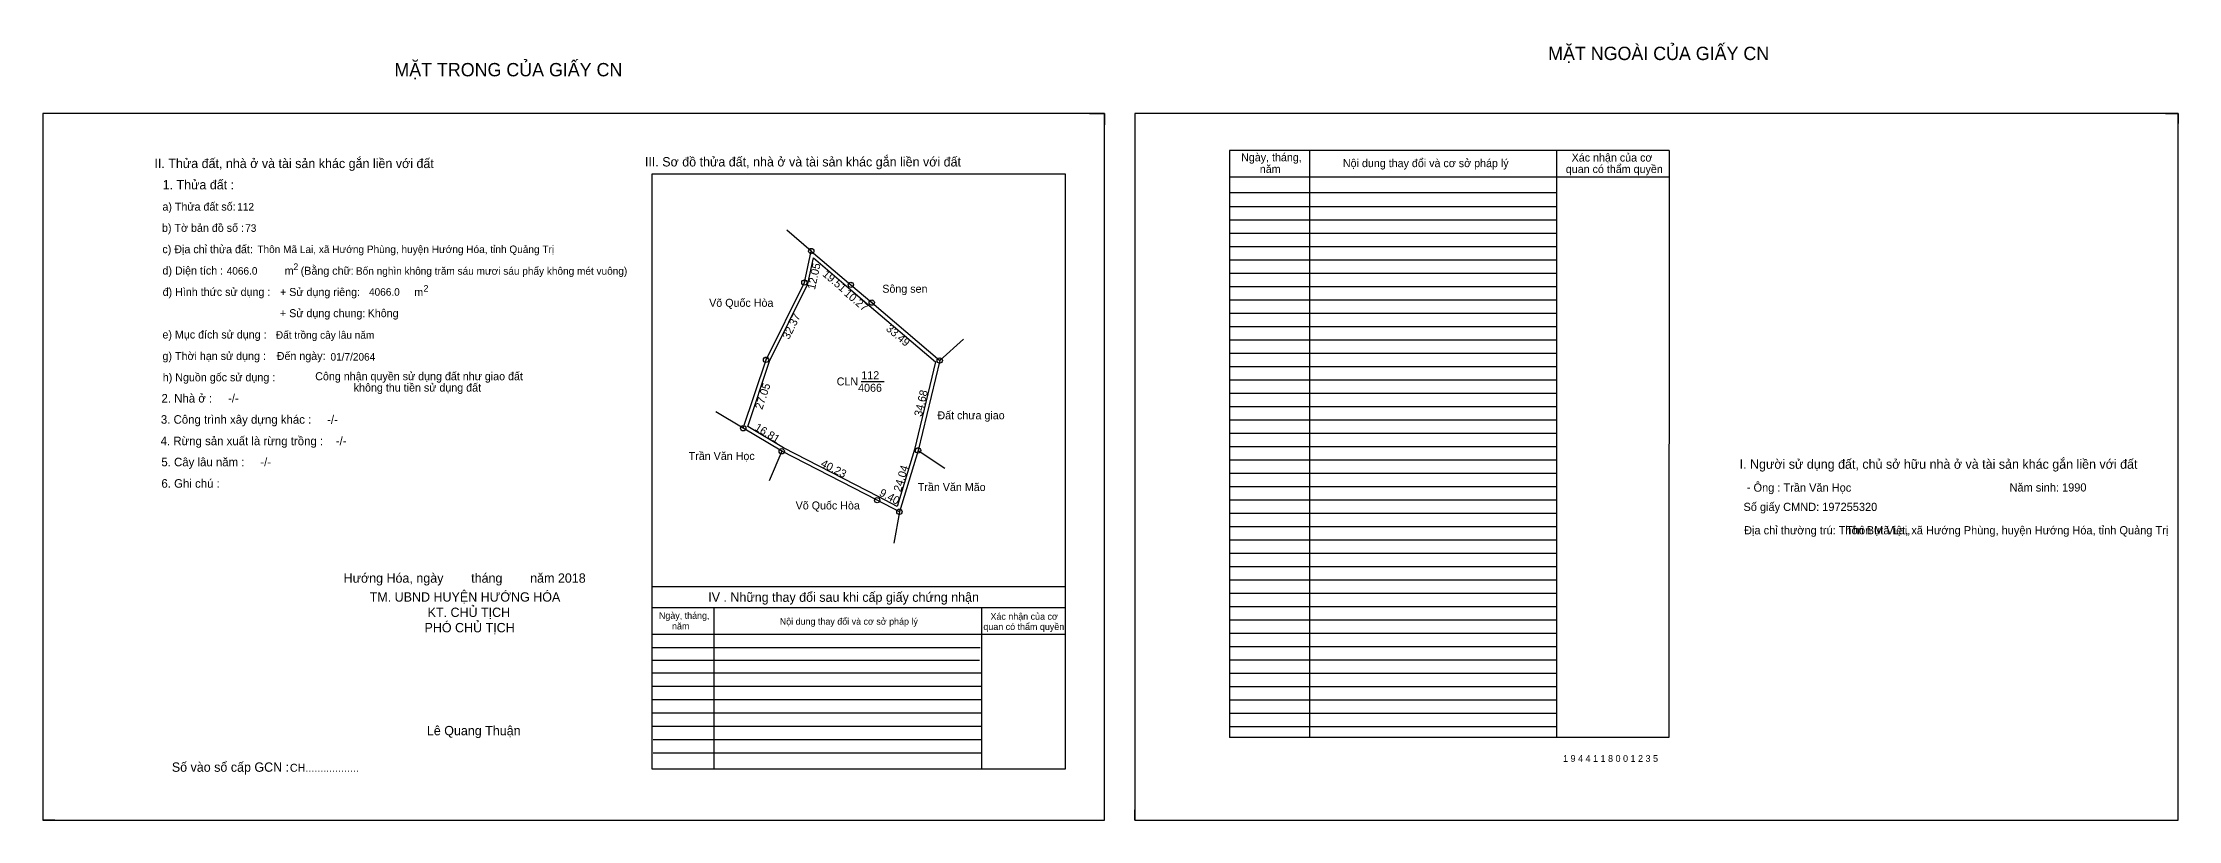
# Model space of a CAD drawing. Extents: x 534702 to 536164, y 1846662 to 1846982.
# Drawn here: x 534702 to 535503, y 1846690 to 1846982 of the extents above; entities that cross this region are included whole.
import ezdxf

# ---------------------------------------------------------------- set-up
doc = ezdxf.new("R2010")
doc.units = 0
for name, color, linetype in [('Default', 7, 'Continuous'), ('Level 10', 7, 'Continuous'), ('Level 11', 7, 'Continuous'), ('Level 13', 7, 'Continuous'), ('Level 27', 7, 'Continuous'), ('Level 4', 7, 'Continuous'), ('Level 49', 7, 'Continuous'), ('Level 55', 7, 'Continuous'), ('Level 6', 7, 'Continuous'), ('Level 60', 7, 'Continuous'), ('Level 7', 7, 'Continuous'), ('Level 8', 7, 'Continuous'), ('Level 9', 7, 'Continuous')]:
    doc.layers.add(name, color=color, linetype=linetype)

msp = doc.modelspace()

# ---------------------------------------------------------------- linework, layer by layer
at = {"layer": 'Level 10'}
for p, q in [((535094.33, 1846955.3), (535100.01, 1846955.3)), ((535100.01, 1846955.3), (535100.01, 1846951.1)), ((535497.73, 1846955.3), (535502.53, 1846955.3)), ((535502.53, 1846955.3), (535502.53, 1846951.6)), ((534990.05, 1846903.77), (535004.9, 1846891.11)), ((534701.93, 1846694.2), (534701.93, 1846690.3)), ((534706.53, 1846690.3), (534701.93, 1846690.3)), ((535111.41, 1846690.3), (535111.41, 1846694.2)), ((535111.41, 1846690.3), (535114.93, 1846690.3))]:
    msp.add_line(p, q, dxfattribs=at)
for points in [[(534701.93, 1846690.3), (535100.01, 1846690.3), (535100.01, 1846955.3), (534701.93, 1846955.3)], [(535111.41, 1846690.3), (535502.53, 1846690.3), (535502.53, 1846955.3), (535111.41, 1846955.3)], [(535030.1, 1846829), (535023.1, 1846806), (535014.77, 1846810.35), (534978.97, 1846828.7), (534964.55, 1846837.34), (534973.1, 1846863), (534987.48, 1846892), (534990.05, 1846903.77), (535004.9, 1846891.11), (535012.72, 1846884.45), (535038.2, 1846862.72)], [(535028.75, 1846829.37), (535022.26, 1846808.02), (535015.42, 1846811.59), (534979.65, 1846829.92), (534966.24, 1846837.96), (534974.4, 1846862.47), (534988.81, 1846891.53), (534990.92, 1846901.19), (535004, 1846890.04), (535011.81, 1846883.38), (535036.64, 1846862.21)]]:
    msp.add_lwpolyline(points, close=True, dxfattribs=at)
at = {"layer": 'Level 11'}
for centre in [(534990.05, 1846903.77), (534987.48, 1846892), (535004.9, 1846891.11), (535012.72, 1846884.45), (534973.1, 1846863), (535038.2, 1846862.72), (534964.55, 1846837.34), (534978.97, 1846828.7), (535030.1, 1846829), (535030.1, 1846829), (535014.77, 1846810.35), (535023.1, 1846806)]:
    msp.add_circle(centre, 1, dxfattribs=at)
at = {"layer": 'Level 27'}
for p, q in [((534990.05, 1846903.77), (534980.92, 1846911.56)), ((535038.2, 1846862.72), (535047.11, 1846870.76)), ((534964.55, 1846837.34), (534954.26, 1846843.5)), ((534978.97, 1846828.7), (534974.29, 1846817.65)), ((535030.1, 1846829), (535040.09, 1846822.34)), ((535023.1, 1846806), (535021.02, 1846794.18))]:
    msp.add_line(p, q, dxfattribs=at)
at = {"layer": 'Level 7'}
for p, q in [((535269.41, 1846920.3), (535146.81, 1846920.3)), ((535269.41, 1846915.3), (535146.81, 1846915.3)), ((535269.41, 1846910.3), (535146.81, 1846910.3)), ((535269.41, 1846905.3), (535146.81, 1846905.3)), ((535269.41, 1846900.3), (535146.81, 1846900.3)), ((535269.41, 1846895.3), (535146.81, 1846895.3)), ((535269.41, 1846890.3), (535146.81, 1846890.3)), ((535269.41, 1846885.3), (535146.81, 1846885.3)), ((535269.41, 1846880.3), (535146.81, 1846880.3)), ((535269.41, 1846875.3), (535146.81, 1846875.3)), ((535269.41, 1846870.3), (535146.81, 1846870.3)), ((535269.41, 1846865.3), (535146.81, 1846865.3)), ((535269.41, 1846860.3), (535146.81, 1846860.3)), ((535269.41, 1846855.3), (535146.81, 1846855.3)), ((535269.41, 1846850.3), (535146.81, 1846850.3)), ((535269.41, 1846845.3), (535146.81, 1846845.3)), ((535269.41, 1846840.3), (535146.81, 1846840.3)), ((535269.41, 1846835.3), (535146.81, 1846835.3)), ((535269.41, 1846830.3), (535146.81, 1846830.3)), ((535269.41, 1846825.3), (535146.81, 1846825.3)), ((535269.41, 1846820.3), (535146.81, 1846820.3)), ((535269.41, 1846815.3), (535146.81, 1846815.3)), ((535269.41, 1846810.3), (535146.81, 1846810.3)), ((535269.41, 1846805.3), (535146.81, 1846805.3)), ((535269.41, 1846800.3), (535146.81, 1846800.3)), ((535269.41, 1846795.3), (535146.81, 1846795.3)), ((535269.41, 1846790.3), (535146.81, 1846790.3)), ((535269.41, 1846785.3), (535146.81, 1846785.3)), ((535269.41, 1846780.3), (535146.81, 1846780.3)), ((535269.41, 1846775.3), (535146.81, 1846775.3)), ((535269.41, 1846770.3), (535146.81, 1846770.3)), ((535269.41, 1846765.3), (535146.81, 1846765.3)), ((535269.41, 1846760.3), (535146.81, 1846760.3)), ((535053.39, 1846754.96), (534930.33, 1846754.96)), ((535269.41, 1846755.3), (535146.81, 1846755.3)), ((535053.17, 1846750.22), (534930.33, 1846750.22)), ((535053.81, 1846745.48), (534930.33, 1846745.48)), ((535269.41, 1846750.3), (535146.81, 1846750.3)), ((535269.41, 1846745.3), (535146.81, 1846745.3)), ((535053.81, 1846740.48), (534930.33, 1846740.48)), ((535269.41, 1846740.3), (535146.81, 1846740.3)), ((535053.81, 1846735.48), (534930.33, 1846735.48)), ((535053.81, 1846730.48), (534930.33, 1846730.48)), ((535269.41, 1846735.3), (535146.81, 1846735.3)), ((535269.41, 1846730.3), (535146.81, 1846730.3)), ((535053.81, 1846725.48), (534930.33, 1846725.48)), ((535053.81, 1846720.48), (534930.73, 1846720.48)), ((535269.41, 1846725.3), (535146.81, 1846725.3)), ((535053.81, 1846715.48), (534930.73, 1846715.48))]:
    msp.add_line(p, q, dxfattribs=at)
at = {"layer": 'Level 8'}
for p, q in [((535311.61, 1846941.54), (535146.81, 1846941.54)), ((535146.81, 1846941.54), (535146.81, 1846721.3)), ((535176.81, 1846941.54), (535176.81, 1846721.3)), ((535269.49, 1846941.44), (535269.41, 1846721.3)), ((535311.61, 1846941.54), (535311.53, 1846721.3)), ((535085.33, 1846932.6), (534930.33, 1846932.6)), ((534930.33, 1846932.6), (534930.33, 1846709.6)), ((535085.33, 1846709.6), (535085.33, 1846932.6)), ((535311.61, 1846931.54), (535146.81, 1846931.54)), ((535269.41, 1846925.66), (535146.81, 1846925.66)), ((535085.33, 1846777.8), (534930.33, 1846777.8)), ((535085.33, 1846769.94), (534930.33, 1846769.94)), ((534953.47, 1846769.94), (534953.47, 1846709.6)), ((535053.81, 1846769.94), (535053.81, 1846709.6)), ((535085.33, 1846759.94), (534930.33, 1846759.94)), ((535311.53, 1846721.3), (535146.81, 1846721.3)), ((534930.33, 1846709.6), (535085.33, 1846709.6))]:
    msp.add_line(p, q, dxfattribs=at)
at = {"layer": 'Level 9'}
msp.add_line((535008.72, 1846854.88), (535017.35, 1846854.88), dxfattribs=at)

# ---------------------------------------------------------------- texts
at = {"layer": 'Default'}
for s, p in [('e) Mục đích sử dụng :', (534746.82, 1846870.97)), ('g) Thời hạn sử dụng :', (534746.84, 1846862.93)), ('Đến ngày:', (534789.67, 1846862.93)), ('h) Nguồn gốc sử dụng :', (534746.94, 1846854.93)), ('Công nhận quyền sử dụng đất như giao đất', (534804.09, 1846855.33)), ('không thu tiền sử dụng đất', (534818.52, 1846851.08))]:
    msp.add_text(s, height=3, dxfattribs=at).set_placement(p)
at = {"layer": 'Level 13'}
for s, p in [('CLN', (534999.59, 1846853.38)), ('112', (535008.83, 1846855.72)), ('4066', (535007.62, 1846851))]:
    msp.add_text(s, height=3, dxfattribs=at).set_placement(p)
at = {"layer": 'Level 4'}
msp.add_text('Thôn Mã Lai,', height=3.08, dxfattribs=at).set_placement((535378.02, 1846797.54))
at = {"layer": 'Level 49'}
for s, rotation, p in [('12.05', 77.68269, (534991.43, 1846889.11)), ('19.51', 319.55157, (534994.02, 1846894.71)), ('10.27', 319.58021, (535002.11, 1846887.45)), ('32.37', 63.62493, (534981.69, 1846870.42)), ('33.49', 319.5416, (535017.81, 1846874.27)), ('27.05', 71.57175, (534971.66, 1846844.12)), ('34.68', 76.4927, (535031.46, 1846841.51)), ('16.81', 329.07132, (534968.54, 1846836.82)), ('40.23', 332.86169, (534993.33, 1846823.14)), ('24.04', 73.07249, (535023.64, 1846813.27)), ('9.40', 332.42604, (535015.27, 1846812.19))]:
    msp.add_text(s, height=3, rotation=rotation, dxfattribs=at).set_placement(p)
at = {"layer": 'Level 55'}
for s, height, p in [('1', 0.8, (534989.83, 1846903.77)), ('28', 0.22, (534989.9, 1846903.55)), ('28', 0.22, (534989.9, 1846903.55)), ('0', 0.22, (534989.98, 1846903.55)), ('0', 0.22, (534989.98, 1846903.55)), ('11', 0.8, (534986.96, 1846892)), ('28', 0.22, (534987.33, 1846891.78)), ('28', 0.22, (534987.33, 1846891.78)), ('2', 0.8, (535004.63, 1846891.11)), ('0', 0.22, (535004.83, 1846890.89)), ('0', 0.22, (535004.83, 1846890.89)), ('3', 0.8, (535012.48, 1846884.45)), ('0', 0.22, (535012.65, 1846884.23)), ('0', 0.22, (535012.65, 1846884.23)), ('10', 0.8, (534972.53, 1846863)), ('28', 0.22, (534972.95, 1846862.78)), ('28', 0.22, (534972.95, 1846862.78)), ('4', 0.8, (535037.93, 1846862.72)), ('0', 0.22, (535038.13, 1846862.5)), ('0', 0.22, (535038.13, 1846862.5)), ('9', 0.8, (534964.28, 1846837.34)), ('113', 0.22, (534964.32, 1846837.12)), ('28', 0.22, (534964.4, 1846837.12)), ('28', 0.22, (534964.4, 1846837.12)), ('8', 0.8, (534978.71, 1846828.7)), ('113', 0.22, (534978.74, 1846828.48)), ('43', 0.22, (534978.82, 1846828.48)), ('307', 0.22, (535029.87, 1846828.78)), ('5', 0.8, (535029.85, 1846829)), ('7', 0.8, (535014.5, 1846810.35)), ('43', 0.22, (535014.62, 1846810.13)), ('6', 0.8, (535022.83, 1846806)), ('307', 0.22, (535022.87, 1846805.78)), ('43', 0.22, (535022.95, 1846805.78))]:
    msp.add_text(s, height=height, dxfattribs=at).set_placement(p)
at = {"layer": 'Level 6'}
for s, height, p in [('112', 2.816, (534774.87, 1846918.97)), ('73', 2.816, (534777.84, 1846910.98)), ('Thôn Mã Lai, xã Hướng Phùng, huyện Hướng Hóa, tỉnh Quảng Trị', 2.82, (534782.4, 1846903.03)), ('4066.0', 2.816, (534770.91, 1846894.93)), ('Bốn nghìn không trăm sáu mươi sáu phẩy không mét vuông)', 2.816, (534819.37, 1846894.9)), ('4066.0', 2.816, (534824.26, 1846887.02)), ('Đất trồng cây lâu năm', 2.82, (534789.36, 1846870.9)), ('01/7/2064', 2.82, (534809.82, 1846862.69)), ('Ông : Trần Văn Học', 3.08, (535343.3, 1846813.53)), ('Năm sinh: 1990', 3.08, (535439.27, 1846813.6)), ('Số giấy CMND: 197255320', 3.08, (535339.53, 1846806.3)), ('Địa chỉ thường trú: Thôn Bụt Việt, xã Hướng Phùng, huyện Hướng Hóa, tỉnh Quảng Trị', 3.08, (535339.77, 1846797.54)), (' 1 9 4 4 1 1 8 0 0 1 2 3 5', 2.52, (535270.96, 1846712.22))]:
    msp.add_text(s, height=height, dxfattribs=at).set_placement(p)
at = {"layer": 'Level 60'}
for s, p in [('Sông sen', (535016.68, 1846888.14)), ('Võ Quốc Hòa', (534951.78, 1846882.86)), ('Đất chưa giao', (535037.34, 1846840.68)), ('Trần Văn Học', (534944.1, 1846825.42)), ('Trần Văn Mão', (535030, 1846813.77)), ('Võ Quốc Hòa', (534984.2, 1846806.87))]:
    msp.add_text(s, height=3, dxfattribs=at).set_placement(p)
at = {"layer": 'Level 7'}
for s, height, p in [('MẶT NGOÀI CỦA GIẤY CN', 4.9998, (535266.31, 1846975.4)), ('MẶT TRONG CỦA GIẤY CN', 4.9998, (534833.78, 1846969.3)), ('II. Thửa đất, nhà ở và tài sản khác gắn liền với đất', 3.4998, (534743.81, 1846934.9)), ('III. Sơ đồ thửa đất, nhà ở và tài sản khác gắn liền với đất', 3.4998, (534927.69, 1846935.5)), ('Ngày, tháng,', 3, (535151.19, 1846937.44)), ('năm', 3, (535158.2, 1846933.04)), ('Nội dung thay đổi và cơ sở pháp lý', 3, (535189.36, 1846935.24)), (' quan có thẩm quyền', 3, (535271.81, 1846933.04)), ('Xác nhận của cơ', 3, (535275.11, 1846937.34)), ('1. Thửa đất :', 3.4998, (534746.89, 1846926.91)), ('a) Thửa đất số:', 3, (534746.81, 1846918.94)), ('b) Tờ bản đồ số :', 3, (534746.65, 1846910.98)), ('c) Địa chỉ thửa đất:', 3, (534746.81, 1846902.97)), ('d) Diện tích :', 3, (534746.83, 1846894.97)), ('m', 3, (534792.66, 1846894.91)), ('2', 2.5, (534795.89, 1846896.62)), ('(Bằng chữ:', 3, (534798.65, 1846894.9)), ('đ) Hình thức sử dụng :', 3, (534746.89, 1846886.96)), ('+ Sử dụng riêng:', 3, (534790.9, 1846886.93)), ('m', 3, (534841.21, 1846886.88)), ('2', 2.5, (534844.68, 1846888.54)), ('+ Sử dụng chung:', 3, (534790.88, 1846878.98)), ('Không', 3, (534823.74, 1846878.98)), ('2. Nhà ở :     -/-', 3.1998, (534746.47, 1846846.96)), ('3. Công trình xây dựng khác :     -/-', 3.1998, (534746.23, 1846839.02)), ('4. Rừng sản xuất là rừng trồng :    -/-', 3.1998, (534746.14, 1846830.96)), ('5. Cây lâu năm :     -/-', 3.1998, (534746.41, 1846823.06)), ('I. Người sử dụng đất, chủ sở hữu nhà ở và tài sản khác gắn liền với đất', 3.4998, (535338.08, 1846822.13)), ('6. Ghi chú :', 3.1998, (534746.43, 1846815.02)), ('-', 3.2, (535340.76, 1846813.63)), ('Hướng Hóa, ngày        tháng        năm 2018', 3.5, (534814.73, 1846779.4)), ('TM. UBND HUYỆN HƯỚNG HÓA', 3.5, (534824.51, 1846772.31)), ('IV . Những thay đổi sau khi cấp giấy chứng nhận', 3.4998, (534951.43, 1846772.24)), ('KT. CHỦ TỊCH', 3.5, (534846.23, 1846766.56)), ('Ngày, tháng,', 2.5, (534932.94, 1846765.84)), ('Xác nhận của cơ', 2.5, (535057.24, 1846765.5)), ('PHÓ CHỦ TỊCH', 3.5, (534845.07, 1846760.81)), ('năm', 2.5, (534937.85, 1846761.88)), ('Nội dung thay đổi và cơ sở pháp lý', 2.5, (534978.25, 1846763.64)), (' quan có thẩm quyền', 2.5, (535053.65, 1846761.66)), ('Lê Quang Thuận', 3.5, (534845.95, 1846722.19)), ('Số vào sổ cấp GCN :', 3.4998, (534750.34, 1846708.5)), ('CH..................', 3, (534794.6, 1846708.5))]:
    msp.add_text(s, height=height, dxfattribs=at).set_placement(p)

doc.saveas('drawing.dxf')
